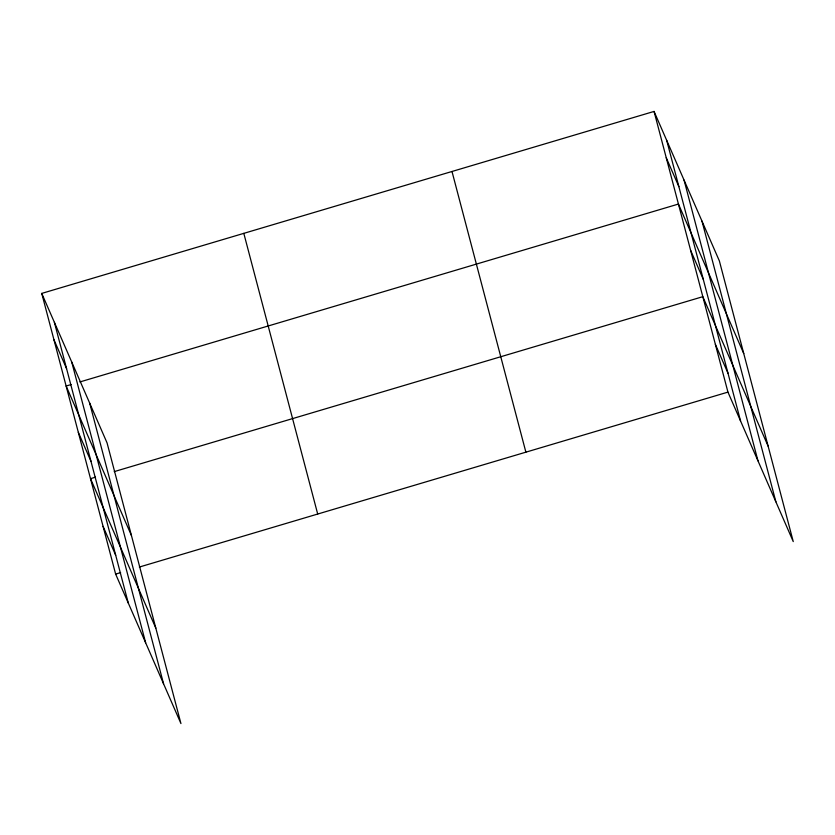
<?xml version="1.0" encoding="UTF-8"?>
<svg xmlns="http://www.w3.org/2000/svg" width="835" height="835" viewBox="0 0 835 835"><rect width="100%" height="100%" fill="white"/><g stroke="black" fill="none" stroke-linecap="round" stroke-linejoin="round"><path stroke-width="1.25" d="M41.75 293.409L107.057 442.884L180.945 723.569L115.637 574.094L41.75 293.409L654.055 111.431L719.363 260.906L793.25 541.591L727.943 392.116L654.055 111.431M71.121 384.549L66.132 386.031L131.439 535.506M79.857 381.96L678.438 204.053L743.745 353.539M95.503 477.171L90.514 478.664L155.821 628.139M114.218 471.618L702.819 296.686L768.127 446.161M115.637 574.094L120.626 572.612M139.341 567.048L727.943 392.116M666.246 157.742L678.876 186.654M690.628 250.364L703.258 279.276M715.386 344.396L728.016 373.297M53.941 339.72L66.57 368.621M78.323 432.342L90.952 461.254M103.081 526.374L115.7 555.275M701.984 221.118L775.872 501.804M684.074 180.13L757.961 460.805M666.685 140.332L740.572 421.017M451.996 171.488L525.883 452.163M243.81 233.362L317.697 514.036M89.669 403.096L163.556 683.781M71.758 362.098L145.645 642.783M54.379 322.31L128.266 602.995"/></g></svg>
